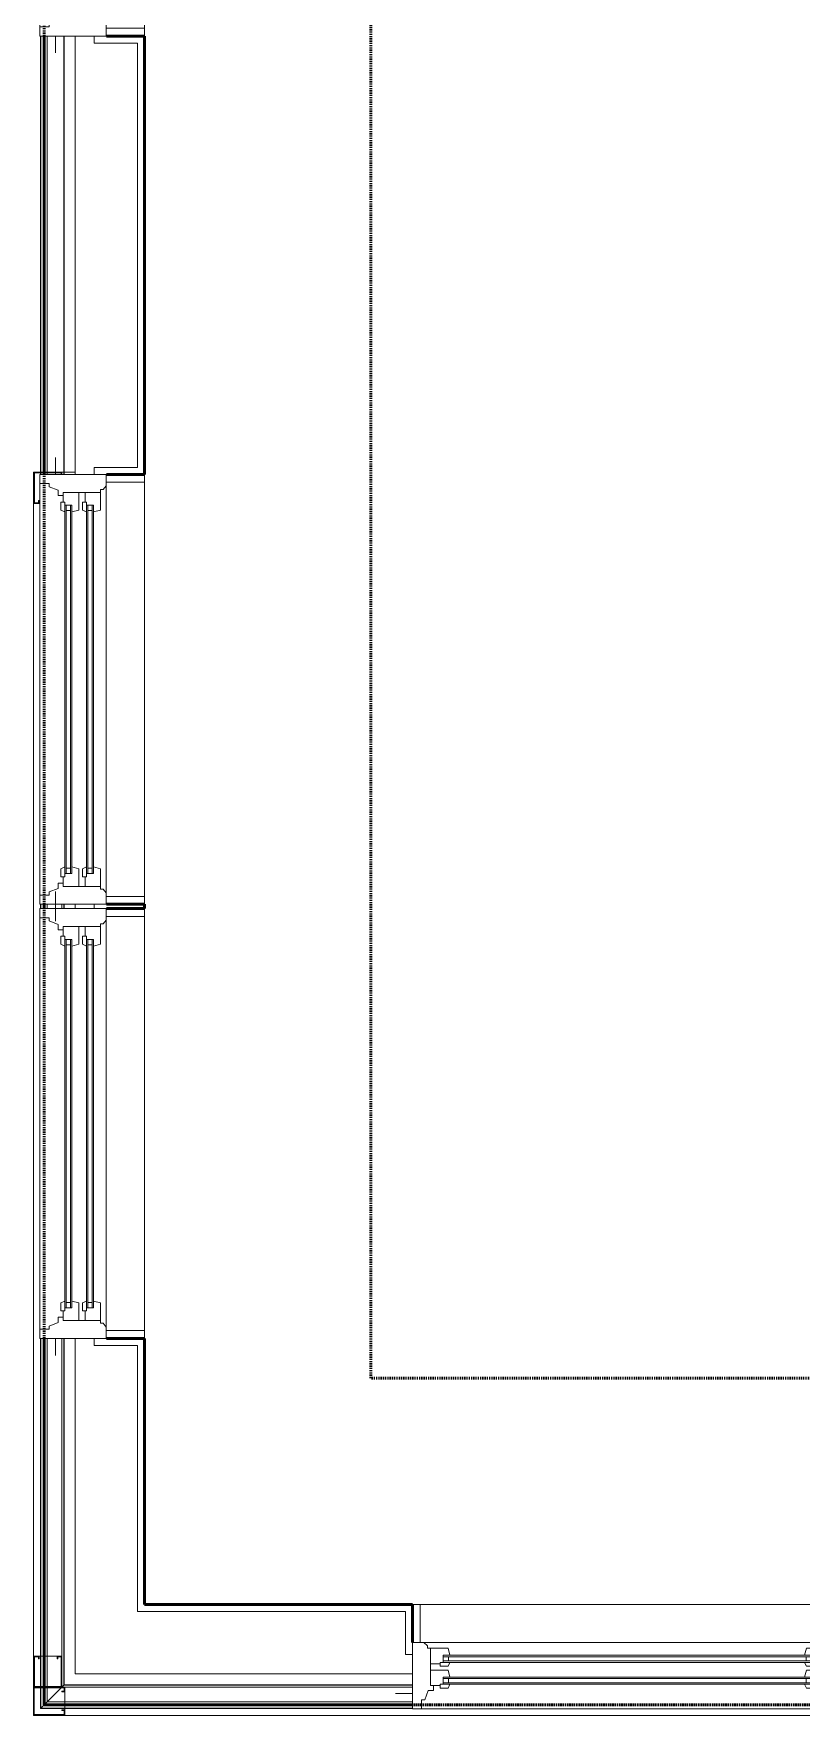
# Model space of a CAD drawing. Header units: inches. Extents: x -4218 to -1830, y 9767 to 12426.
# Drawn here: x -3861.7 to -3793.7, y 9979.3 to 10128 of the extents above; entities that cross this region are included whole.
import ezdxf

# ---------------------------------------------------------------- set-up
doc = ezdxf.new("R2010")
doc.units = ezdxf.units.IN
doc.header["$MEASUREMENT"] = 0
doc.linetypes.add('Dash 1_16_', pattern=[0.125, 0.0625, -0.0625])
for name, color, linetype, lineweight in [('A-GLAZ-1', 151, 'Continuous', 9), ('A-GLAZ-2', 151, 'Continuous', 20), ('A-GLAZ-CWMG', 51, 'Continuous', 9), ('A-WALL', 113, 'Continuous', 13), ('A-WALL-7', 113, 'Continuous', 9), ('A-WALL-8', 113, 'Continuous', 50), ('C-PROP-LINE-1', 91, 'Dash 1_16_', 50)]:
    doc.layers.add(name, color=color, linetype=linetype, lineweight=lineweight)

# ---------------------------------------------------------------- blocks, each defined once
blk = doc.blocks.new('Basic Wall _ EXT - FIBER CEMENT - LARGE - ___-2505168-BACKGROUND - RCP - 2ND FLOOR')
at = {"layer": 'A-WALL-7'}
for p, q in [((-3861.05, 10127.79), (-3861.05, 10089.01)), ((-3861.05, 10127.79), (-3861.05, 10089.01)), ((-3861.02, 10127.79), (-3861.02, 10089.01)), ((-3861.02, 10127.79), (-3861.02, 10089.01)), ((-3859, 10127.79), (-3859, 10089.01)), ((-3859, 10127.79), (-3859, 10089.01)), ((-3858.97, 10089.01), (-3858.97, 10127.79)), ((-3858.97, 10127.79), (-3858.97, 10089.2)), ((-3858.97, 10089.2), (-3858.97, 10089.01)), ((-3861.05, 10050.99), (-3861.05, 10050.61)), ((-3861.05, 10050.99), (-3861.05, 10050.61)), ((-3861.02, 10050.99), (-3861.02, 10050.61)), ((-3861.02, 10050.99), (-3861.02, 10050.61)), ((-3859, 10050.98), (-3859, 10050.61)), ((-3859, 10050.98), (-3859, 10050.61)), ((-3858.97, 10050.61), (-3858.97, 10050.99)), ((-3858.97, 10050.99), (-3858.97, 10050.61)), ((-3861.05, 10012.59), (-3861.05, 9979.87)), ((-3861.05, 10012.59), (-3861.05, 9979.87)), ((-3861.02, 10012.59), (-3861.02, 9979.9)), ((-3861.02, 10012.59), (-3861.02, 9979.9)), ((-3859, 10012.59), (-3859, 9981.91)), ((-3859, 10012.59), (-3859, 9981.91)), ((-3858.97, 9981.94), (-3858.97, 10012.59)), ((-3858.97, 10012.59), (-3858.97, 9981.94)), ((-3860.72, 9980.19), (-3858.97, 9981.94)), ((-3859, 9981.91), (-3860.72, 9980.19)), ((-3860.72, 9980.19), (-3861.02, 9979.9)), ((-3861.02, 9979.9), (-3860.72, 9980.19))]:
    blk.add_line(p, q, dxfattribs=at)
blk = doc.blocks.new('Window-Double_Hung-Andersen-400_Series-Tilt_Wash - DOUBLE HUNG - REVERSE COTTAGE - 2ND FLOOR-2888385-BACKGROUND - RCP - 2ND FLOOR')
at = {"layer": 'A-GLAZ-1'}
for p, q in [((-16.29, 2.5), (-15.7, 2.5)), ((-16.29, 2.12), (-15.7, 2.12)), ((-15.82, 2.5), (-15.82, 2.12)), ((-15.7, 2.62), (15.7, 2.62)), ((-15.7, 2.5), (15.7, 2.5)), ((-15.7, 2.12), (15.7, 2.12)), ((-15.7, 2), (15.7, 2)), ((16.29, 2.5), (15.7, 2.5)), ((16.29, 2.12), (15.7, 2.12)), ((15.82, 2.5), (15.82, 2.12)), ((-16.29, 0.56), (-15.7, 0.56)), ((-16.29, 0.19), (-15.7, 0.19)), ((-15.82, 0.56), (-15.82, 0.19)), ((-15.7, 0.69), (15.7, 0.69)), ((-15.7, 0.56), (15.7, 0.56)), ((-15.7, 0.19), (15.7, 0.19)), ((-15.7, 0.06), (15.7, 0.06)), ((16.29, 0.56), (15.7, 0.56)), ((16.29, 0.19), (15.7, 0.19)), ((15.82, 0.56), (15.82, 0.19)), ((18.95, -1.06), (-18.95, -1.06)), ((-18.95, -1.06), (-18.95, -4.44)), ((-18.32, -1.06), (-18.32, -4.44)), ((18.32, -1.06), (18.32, -4.44)), ((18.95, -4.44), (18.95, -1.06)), ((-19.01, -2.44), (-19.01, -3.94)), ((-19.01, -2.44), (-18.95, -2.44)), ((18.95, -2.44), (19.01, -2.44)), ((19.01, -3.94), (19.01, -2.44)), ((-19.01, -3.94), (-18.95, -3.94)), ((-18.95, -4.44), (18.95, -4.44)), ((18.95, -3.94), (19.01, -3.94))]:
    blk.add_line(p, q, dxfattribs=at)
at = {"layer": 'A-GLAZ-2'}
for p, q in [((19.01, 4.81), (-19.01, 4.81)), ((-19.01, 4.81), (-19.01, -1.06)), ((-18.2, 4.81), (-18.2, 4)), ((18.2, 4.81), (18.2, 4)), ((19.01, -1.06), (19.01, 4.81)), ((-19.01, 3.44), (-20.51, 3.44)), ((-18.2, 4), (-17.92, 4)), ((-17.92, 4), (-17.61, 3.19)), ((-17.61, 3.19), (-17.14, 3.19)), ((-17.14, 3.19), (-17.14, 2.75)), ((17.14, 3.19), (17.14, 2.75)), ((17.61, 3.19), (17.14, 3.19)), ((17.92, 4), (17.61, 3.19)), ((18.2, 4), (17.92, 4)), ((19.01, 3.44), (20.51, 3.44)), ((-17.42, 2.75), (-16.57, 2.75)), ((-17.42, 2.75), (-17.42, -0.56)), ((-15.86, 2.97), (-16.57, 2.97)), ((-16.57, 2.62), (-16.57, 2.97)), ((-15.7, 2.62), (-16.57, 2.62)), ((-16.29, 2.62), (-16.29, 2)), ((-15.7, 2), (-16.29, 2)), ((-15.86, 2.97), (-15.7, 2.62)), ((-15.86, 1.37), (-15.7, 2)), ((15.86, 2.97), (15.7, 2.62)), ((15.7, 2.62), (16.57, 2.62)), ((15.7, 2), (16.29, 2)), ((15.86, 1.37), (15.7, 2)), ((15.86, 2.97), (16.57, 2.97)), ((16.29, 2.62), (16.29, 2)), ((16.57, 2.62), (16.57, 2.97)), ((17.42, 2.75), (16.57, 2.75)), ((17.42, 2.75), (17.42, -0.56)), ((-17.42, 1.37), (-15.86, 1.37)), ((-17.42, 0.81), (-16.57, 0.81)), ((-15.86, 1.03), (-16.57, 1.03)), ((-16.57, 0.69), (-16.57, 1.03)), ((-15.7, 0.69), (-16.57, 0.69)), ((-16.29, 0.69), (-16.29, 0.06)), ((-15.7, 0.06), (-16.29, 0.06)), ((-15.86, 1.03), (-15.7, 0.69)), ((-15.86, -0.56), (-15.7, 0.06)), ((15.86, 1.03), (15.7, 0.69)), ((15.7, 0.69), (16.57, 0.69)), ((15.7, 0.06), (16.29, 0.06)), ((15.86, -0.56), (15.7, 0.06)), ((17.42, 1.37), (15.86, 1.37)), ((15.86, 1.03), (16.57, 1.03)), ((16.29, 0.69), (16.29, 0.06)), ((16.57, 0.69), (16.57, 1.03)), ((17.42, 0.81), (16.57, 0.81)), ((-19.01, -1.06), (19.01, -1.06)), ((-17.67, -0.78), (-18, -1.06)), ((-17.67, -0.78), (-17.67, -0.56)), ((-17.67, -0.56), (-15.86, -0.56)), ((17.67, -0.56), (15.86, -0.56)), ((17.67, -0.78), (17.67, -0.56)), ((17.67, -0.78), (18, -1.06))]:
    blk.add_line(p, q, dxfattribs=at)
blk = doc.blocks.new('Basic Wall _ EXT - FIBER CEMENT - LARGE - ___-2505169-BACKGROUND - RCP - 2ND FLOOR')
at = {"layer": 'A-WALL-7'}
for p, q in [((-3858.97, 9981.94), (-3860.72, 9980.19)), ((-3860.72, 9980.19), (-3859, 9981.91)), ((-3858.97, 9981.94), (-3828.14, 9981.94)), ((-3828.14, 9981.94), (-3858.97, 9981.94)), ((-3828.14, 9981.91), (-3858.97, 9981.91)), ((-3828.14, 9981.91), (-3858.97, 9981.91)), ((-3861.05, 9979.87), (-3828.14, 9979.87)), ((-3828.14, 9979.87), (-3861.05, 9979.87)), ((-3860.72, 9980.19), (-3861.02, 9979.9)), ((-3861.02, 9979.9), (-3860.72, 9980.19)), ((-3828.14, 9979.9), (-3861.02, 9979.9)), ((-3828.14, 9979.9), (-3861.02, 9979.9))]:
    blk.add_line(p, q, dxfattribs=at)
blk = doc.blocks.new('Window-Double_Hung-Andersen-400_Series-Tilt_Wash - DOUBLE HUNG - REVERSE COTTAGE - 2ND FLOOR-2888952-BACKGROUND - RCP - 2ND FLOOR')
at = {"layer": 'A-GLAZ-1'}
for p, q in [((-19.01, 3.94), (-19.01, 2.44)), ((-18.95, 3.94), (-19.01, 3.94)), ((-18.95, 4.44), (18.95, 4.44)), ((-18.95, 1.06), (-18.95, 4.44)), ((-18.32, 1.06), (-18.32, 4.44)), ((18.32, 1.06), (18.32, 4.44)), ((18.95, 4.44), (18.95, 1.06)), ((19.01, 3.94), (18.95, 3.94)), ((19.01, 2.44), (19.01, 3.94)), ((-18.95, 2.44), (-19.01, 2.44)), ((19.01, 2.44), (18.95, 2.44)), ((18.95, 1.06), (-18.95, 1.06)), ((-16.29, -0.19), (-15.7, -0.19)), ((-16.29, -0.56), (-15.7, -0.56)), ((-15.82, -0.56), (-15.82, -0.19)), ((-15.7, -0.06), (15.7, -0.06)), ((-15.7, -0.19), (15.7, -0.19)), ((-15.7, -0.56), (15.7, -0.56)), ((-15.7, -0.69), (15.7, -0.69)), ((16.29, -0.19), (15.7, -0.19)), ((16.29, -0.56), (15.7, -0.56)), ((15.82, -0.56), (15.82, -0.19)), ((-16.29, -2.13), (-15.7, -2.13)), ((-16.29, -2.5), (-15.7, -2.5)), ((-15.82, -2.5), (-15.82, -2.13)), ((-15.7, -2), (15.7, -2)), ((-15.7, -2.13), (15.7, -2.13)), ((-15.7, -2.5), (15.7, -2.5)), ((-15.7, -2.63), (15.7, -2.63)), ((16.29, -2.13), (15.7, -2.13)), ((16.29, -2.5), (15.7, -2.5)), ((15.82, -2.5), (15.82, -2.13))]:
    blk.add_line(p, q, dxfattribs=at)
at = {"layer": 'A-GLAZ-2'}
for p, q in [((-19.01, 1.06), (19.01, 1.06)), ((-19.01, -4.81), (-19.01, 1.06)), ((-17.67, 0.78), (-18, 1.06)), ((-17.67, 0.78), (-17.67, 0.56)), ((-17.67, 0.56), (-15.86, 0.56)), ((-17.42, -2.75), (-17.42, 0.56)), ((-15.86, 0.56), (-15.7, -0.06)), ((15.86, 0.56), (15.7, -0.06)), ((17.67, 0.56), (15.86, 0.56)), ((17.42, -2.75), (17.42, 0.56)), ((17.67, 0.78), (18, 1.06)), ((17.67, 0.78), (17.67, 0.56)), ((19.01, 1.06), (19.01, -4.81)), ((-17.42, -0.81), (-16.57, -0.81)), ((-17.42, -1.37), (-15.86, -1.37)), ((-16.57, -0.69), (-16.57, -1.03)), ((-15.7, -0.69), (-16.57, -0.69)), ((-15.86, -1.03), (-16.57, -1.03)), ((-16.29, -0.69), (-16.29, -0.06)), ((-15.7, -0.06), (-16.29, -0.06)), ((-15.86, -1.03), (-15.7, -0.69)), ((-15.86, -1.37), (-15.7, -2)), ((15.7, -0.06), (16.29, -0.06)), ((15.86, -1.03), (15.7, -0.69)), ((15.7, -0.69), (16.57, -0.69)), ((15.86, -1.37), (15.7, -2)), ((15.86, -1.03), (16.57, -1.03)), ((17.42, -1.37), (15.86, -1.37)), ((16.29, -0.69), (16.29, -0.06)), ((16.57, -0.69), (16.57, -1.03)), ((17.42, -0.81), (16.57, -0.81)), ((-17.42, -2.75), (-16.57, -2.75)), ((-17.14, -3.19), (-17.14, -2.75)), ((-16.57, -2.63), (-16.57, -2.97)), ((-15.7, -2.63), (-16.57, -2.63)), ((-15.86, -2.97), (-16.57, -2.97)), ((-16.29, -2.63), (-16.29, -2)), ((-15.7, -2), (-16.29, -2)), ((-15.86, -2.97), (-15.7, -2.63)), ((15.7, -2), (16.29, -2)), ((15.86, -2.97), (15.7, -2.63)), ((15.7, -2.63), (16.57, -2.63)), ((15.86, -2.97), (16.57, -2.97)), ((16.29, -2.63), (16.29, -2)), ((16.57, -2.63), (16.57, -2.97)), ((17.42, -2.75), (16.57, -2.75)), ((17.14, -3.19), (17.14, -2.75)), ((-19.01, -3.44), (-20.51, -3.44)), ((-18.2, -4), (-17.92, -4)), ((-18.2, -4.81), (-18.2, -4)), ((-17.92, -4), (-17.61, -3.19)), ((-17.61, -3.19), (-17.14, -3.19)), ((17.61, -3.19), (17.14, -3.19)), ((17.92, -4), (17.61, -3.19)), ((18.2, -4), (17.92, -4)), ((18.2, -4.81), (18.2, -4)), ((19.01, -3.44), (20.51, -3.44)), ((19.01, -4.81), (-19.01, -4.81))]:
    blk.add_line(p, q, dxfattribs=at)
blk = doc.blocks.new('Rectangular Mullion - Profile_Polycarbonate_Lower-1991599-BACKGROUND - RCP - 2ND FLOOR')
at = {"layer": 'A-GLAZ-CWMG'}
for p, q in [((-3858.91, 9981.75), (-3858.91, 9980.44)), ((-3828.14, 9981.75), (-3858.91, 9981.75)), ((-3754.46, 9981.75), (-3790.11, 9981.75)), ((-3754.46, 9980.19), (-3754.46, 9981.75)), ((-3858.91, 9980.44), (-3858.91, 9980.19)), ((-3858.91, 9980.19), (-3858.91, 9979.9)), ((-3858.91, 9979.87), (-3858.91, 9979.25)), ((-3754.46, 9979.9), (-3754.46, 9980.19)), ((-3754.46, 9979.25), (-3754.46, 9979.87)), ((-3858.91, 9979.25), (-3754.46, 9979.25))]:
    blk.add_line(p, q, dxfattribs=at)
blk = doc.blocks.new('Rectangular Mullion - Profile_Polycarbonate_right-V124-BACKGROUND - RCP - 2ND FLOOR')
at = {"layer": 'A-GLAZ-CWMG'}
for p, q in [((-2.75, 0.79), (-2.75, 1.29)), ((-2.75, 1.29), (0, 1.29)), ((-2.5, 0.79), (-2.75, 0.79)), ((-0.06, 1.22), (-2.69, 1.22)), ((-2.69, 1.22), (-2.69, 0.85)), ((-2.69, 0.85), (-2.5, 0.85)), ((-2.5, 0.85), (-2.5, 0.79)), ((-0.06, -1.15), (-0.06, 1.22)), ((0, 1.29), (0, -1.21)), ((-2.75, -1.21), (-2.75, -0.79)), ((-2.75, -0.79), (-2.5, -0.79)), ((-1.19, -1.21), (-2.75, -1.21)), ((-2.5, -0.85), (-2.69, -0.85)), ((-2.69, -0.85), (-2.69, -1.15)), ((-2.69, -1.15), (-1.19, -1.15)), ((-2.5, -0.79), (-2.5, -0.85)), ((-1.18, -1.15), (-0.94, -1.15)), ((-0.94, -1.21), (-1.18, -1.21)), ((-0.94, -1.15), (-0.64, -1.15)), ((-0.64, -1.21), (-0.94, -1.21)), ((-0.61, -1.15), (-0.06, -1.15)), ((0, -1.21), (-0.61, -1.21))]:
    blk.add_line(p, q, dxfattribs=at)
blk = doc.blocks.new('Window-Double_Hung-Andersen-400_Series-Tilt_Wash - DOUBLE HUNG - REVERSE COTTAGE - 2ND FLOOR-V122-BACKGROUND - RCP - 2ND FLOOR')
at = {"layer": 'A-GLAZ-1'}
for p, q in [((-16.29, 2.5), (-15.7, 2.5)), ((-16.29, 2.12), (-15.7, 2.12)), ((-15.82, 2.5), (-15.82, 2.12)), ((-15.7, 2.62), (15.7, 2.62)), ((-15.7, 2.5), (15.7, 2.5)), ((-15.7, 2.12), (15.7, 2.12)), ((-15.7, 2), (15.7, 2)), ((16.29, 2.5), (15.7, 2.5)), ((16.29, 2.12), (15.7, 2.12)), ((15.82, 2.5), (15.82, 2.12)), ((-16.29, 0.56), (-15.7, 0.56)), ((-16.29, 0.19), (-15.7, 0.19)), ((-15.82, 0.56), (-15.82, 0.19)), ((-15.7, 0.69), (15.7, 0.69)), ((-15.7, 0.56), (15.7, 0.56)), ((-15.7, 0.19), (15.7, 0.19)), ((-15.7, 0.06), (15.7, 0.06)), ((16.29, 0.56), (15.7, 0.56)), ((16.29, 0.19), (15.7, 0.19)), ((15.82, 0.56), (15.82, 0.19)), ((18.95, -1.06), (-18.95, -1.06)), ((-18.95, -1.06), (-18.95, -4.44)), ((-18.32, -1.06), (-18.32, -4.44)), ((18.32, -1.06), (18.32, -4.44)), ((18.95, -4.44), (18.95, -1.06)), ((-19.01, -2.44), (-19.01, -3.94)), ((-19.01, -2.44), (-18.95, -2.44)), ((18.95, -2.44), (19.01, -2.44)), ((19.01, -3.94), (19.01, -2.44)), ((-19.01, -3.94), (-18.95, -3.94)), ((-18.95, -4.44), (18.95, -4.44)), ((18.95, -3.94), (19.01, -3.94))]:
    blk.add_line(p, q, dxfattribs=at)
at = {"layer": 'A-GLAZ-2'}
for p, q in [((19.01, 4.81), (-19.01, 4.81)), ((-19.01, 4.81), (-19.01, -1.06)), ((-18.2, 4.81), (-18.2, 4)), ((18.2, 4.81), (18.2, 4)), ((19.01, -1.06), (19.01, 4.81)), ((-19.01, 3.44), (-20.51, 3.44)), ((-18.2, 4), (-17.92, 4)), ((-17.92, 4), (-17.61, 3.19)), ((-17.61, 3.19), (-17.14, 3.19)), ((-17.14, 3.19), (-17.14, 2.75)), ((17.14, 3.19), (17.14, 2.75)), ((17.61, 3.19), (17.14, 3.19)), ((17.92, 4), (17.61, 3.19)), ((18.2, 4), (17.92, 4)), ((19.01, 3.44), (20.34, 3.44)), ((-17.42, 2.75), (-16.57, 2.75)), ((-17.42, 2.75), (-17.42, -0.56)), ((-15.86, 2.97), (-16.57, 2.97)), ((-16.57, 2.62), (-16.57, 2.97)), ((-15.7, 2.62), (-16.57, 2.62)), ((-16.29, 2.62), (-16.29, 2)), ((-15.7, 2), (-16.29, 2)), ((-15.86, 2.97), (-15.7, 2.62)), ((-15.86, 1.37), (-15.7, 2)), ((15.86, 2.97), (15.7, 2.62)), ((15.7, 2.62), (16.57, 2.62)), ((15.7, 2), (16.29, 2)), ((15.86, 1.37), (15.7, 2)), ((15.86, 2.97), (16.57, 2.97)), ((16.29, 2.62), (16.29, 2)), ((16.57, 2.62), (16.57, 2.97)), ((17.42, 2.75), (16.57, 2.75)), ((17.42, 2.75), (17.42, -0.56)), ((-17.42, 1.37), (-15.86, 1.37)), ((-17.42, 0.81), (-16.57, 0.81)), ((-15.86, 1.03), (-16.57, 1.03)), ((-16.57, 0.69), (-16.57, 1.03)), ((-15.7, 0.69), (-16.57, 0.69)), ((-16.29, 0.69), (-16.29, 0.06)), ((-15.7, 0.06), (-16.29, 0.06)), ((-15.86, 1.03), (-15.7, 0.69)), ((-15.86, -0.56), (-15.7, 0.06)), ((15.86, 1.03), (15.7, 0.69)), ((15.7, 0.69), (16.57, 0.69)), ((15.7, 0.06), (16.29, 0.06)), ((15.86, -0.56), (15.7, 0.06)), ((17.42, 1.37), (15.86, 1.37)), ((15.86, 1.03), (16.57, 1.03)), ((16.29, 0.69), (16.29, 0.06)), ((16.57, 0.69), (16.57, 1.03)), ((17.42, 0.81), (16.57, 0.81)), ((-19.01, -1.06), (19.01, -1.06)), ((-17.67, -0.78), (-18, -1.06)), ((-17.67, -0.78), (-17.67, -0.56)), ((-17.67, -0.56), (-15.86, -0.56)), ((17.67, -0.56), (15.86, -0.56)), ((17.67, -0.78), (17.67, -0.56)), ((17.67, -0.78), (18, -1.06))]:
    blk.add_line(p, q, dxfattribs=at)
blk = doc.blocks.new('Rectangular Mullion - Profile_Polycarbonate_Lower-1991537-BACKGROUND - RCP - 2ND FLOOR')
at = {"layer": 'A-GLAZ-CWMG'}
for p, q in [((-3861.1, 10086.45), (-3861.66, 10086.45)), ((-3861.66, 9984.5), (-3861.66, 10086.45)), ((-3859.16, 10050.99), (-3859.16, 10050.61)), ((-3859.16, 10012.59), (-3859.16, 9984.5)), ((-3861.66, 9984.5), (-3861.05, 9984.5)), ((-3861.02, 9984.5), (-3860.72, 9984.5)), ((-3860.72, 9984.5), (-3860.51, 9984.5)), ((-3860.47, 9984.5), (-3859.16, 9984.5))]:
    blk.add_line(p, q, dxfattribs=at)
blk = doc.blocks.new('Rectangular Mullion - Profile_Polycarbonate_Upper and left-2704914-BACKGROUND - RCP - 2ND FLOOR')
at = {"layer": 'A-GLAZ-CWMG'}
for p, q in [((0, 1.21), (-0.19, 1.21)), ((-0.19, 1.15), (-0.06, 1.15)), ((-0.06, 1.15), (-0.06, -0.35)), ((0, -0.35), (0, 1.21)), ((-2.5, -0.79), (-2.75, -0.79)), ((-2.75, -0.79), (-2.75, -1.29)), ((-2.75, -1.29), (0, -1.29)), ((-2.69, -1.22), (-2.69, -0.85)), ((-2.69, -0.85), (-2.5, -0.85)), ((-0.06, -1.22), (-2.69, -1.22)), ((-2.5, -0.85), (-2.5, -0.79)), ((-0.06, -0.35), (-0.06, -0.64)), ((-0.06, -0.67), (-0.06, -1.22)), ((0, -0.64), (0, -0.35)), ((0, -1.29), (0, -0.67))]:
    blk.add_line(p, q, dxfattribs=at)
blk = doc.blocks.new('Rectangular Mullion - Profile_Polycarbonate_right-V126-BACKGROUND - RCP - 2ND FLOOR')
at = {"layer": 'A-GLAZ-CWMG'}
for p, q in [((-2.75, 0.79), (-2.75, 1.21)), ((-2.75, 1.21), (0, 1.21)), ((-2.5, 0.79), (-2.75, 0.79)), ((-0.06, 1.15), (-2.69, 1.15)), ((-2.69, 1.15), (-2.69, 0.85)), ((-2.69, 0.85), (-2.5, 0.85)), ((-2.5, 0.85), (-2.5, 0.79)), ((-0.06, -0.1), (-0.06, 1.15)), ((0, 1.21), (0, -0.1)), ((-2.75, -1.29), (-2.75, -0.79)), ((-2.75, -0.79), (-2.5, -0.79)), ((0, -1.29), (-2.75, -1.29)), ((-2.5, -0.85), (-2.69, -0.85)), ((-2.69, -0.85), (-2.69, -1.22)), ((-2.69, -1.22), (-0.06, -1.22)), ((-2.5, -0.79), (-2.5, -0.85)), ((-0.06, -0.35), (-0.06, -0.11)), ((-0.06, -0.64), (-0.06, -0.35)), ((-0.06, -1.22), (-0.06, -0.67)), ((0, -0.11), (0, -0.35)), ((0, -0.35), (0, -0.64)), ((0, -0.67), (0, -1.29))]:
    blk.add_line(p, q, dxfattribs=at)
blk = doc.blocks.new('Family - ___-2835860-BACKGROUND - RCP - 2ND FLOOR')
at = {"layer": 'C-PROP-LINE-1'}
for p, q in [((-3860.72, 9980.19), (-3860.72, 11434.39)), ((-2636.92, 9980.19), (-3860.72, 9980.19))]:
    blk.add_line(p, q, dxfattribs=at)
blk = doc.blocks.new('Family - ___-2835903-BACKGROUND - RCP - 2ND FLOOR')
at = {"layer": 'C-PROP-LINE-1'}
for p, q in [((-3831.82, 10009.09), (-3831.82, 12089.69)), ((-2096.45, 10009.09), (-3831.82, 10009.09))]:
    blk.add_line(p, q, dxfattribs=at)
blk = doc.blocks.new('Family - ___-2835932-BACKGROUND - RCP - 2ND FLOOR')
at = {"layer": 'C-PROP-LINE-1'}
for p, q in [((-3860.72, 9980.19), (-3860.72, 12118.59)), ((-2067.55, 9980.19), (-3860.72, 9980.19))]:
    blk.add_line(p, q, dxfattribs=at)

msp = doc.modelspace()

# ---------------------------------------------------------------- linework, layer by layer
at = {"layer": 'A-WALL'}
for p, q in [((-3860.47, 10089.01), (-3860.47, 10127.79)), ((-3858.97, 10089.01), (-3858.97, 10127.79)), ((-3857.97, 10089.01), (-3857.97, 10127.79)), ((-3856.29, 10127.17), (-3856.29, 10127.79)), ((-3856.29, 10127.17), (-3852.47, 10127.17)), ((-3852.47, 10127.17), (-3852.47, 10089.64)), ((-3856.29, 10089.01), (-3856.29, 10089.64)), ((-3852.47, 10089.64), (-3856.29, 10089.64)), ((-3860.47, 10050.61), (-3860.47, 10050.99)), ((-3858.97, 10050.61), (-3858.97, 10050.99)), ((-3857.97, 10050.61), (-3857.97, 10050.99)), ((-3856.29, 10050.61), (-3856.29, 10050.99)), ((-3860.47, 9980.44), (-3860.47, 10012.59)), ((-3858.97, 9981.94), (-3858.97, 10012.59)), ((-3857.97, 9982.94), (-3857.97, 10012.59)), ((-3856.29, 10011.97), (-3856.29, 10012.59)), ((-3856.29, 10011.97), (-3852.47, 10011.97)), ((-3852.47, 10011.97), (-3852.47, 9988.44)), ((-3852.47, 9988.44), (-3828.76, 9988.44)), ((-3828.76, 9988.44), (-3828.76, 9984.63)), ((-3828.14, 9984.63), (-3828.76, 9984.63)), ((-3857.97, 9982.94), (-3828.14, 9982.94)), ((-3828.14, 9981.94), (-3858.97, 9981.94)), ((-3828.14, 9980.44), (-3860.47, 9980.44))]:
    msp.add_line(p, q, dxfattribs=at)
at = {"layer": 'A-WALL-7'}
for p, q in [((-3851.85, 10127.79), (-3851.85, 10127.85)), ((-3857.98, 10089.2), (-3860.72, 10089.2)), ((-3851.85, 10089.01), (-3851.85, 10088.95)), ((-3851.85, 10050.55), (-3851.85, 10051.05)), ((-3858.97, 10012.59), (-3858.97, 9981.94)), ((-3851.85, 10012.65), (-3851.85, 10012.59)), ((-3851.85, 9989.06), (-3851.85, 10012.65)), ((-3828.07, 9989.06), (-3851.85, 9989.06)), ((-3858.97, 9981.94), (-3858.97, 9981.94))]:
    msp.add_line(p, q, dxfattribs=at)
at = {"layer": 'A-WALL-8'}
for p, q in [((-3860.72, 10089.01), (-3860.72, 10127.79)), ((-3855.22, 10127.79), (-3851.85, 10127.79)), ((-3851.85, 10127.79), (-3851.85, 10089.01)), ((-3851.85, 10089.01), (-3855.22, 10089.01)), ((-3860.72, 10050.61), (-3860.72, 10050.99)), ((-3855.22, 10050.99), (-3851.85, 10050.99)), ((-3851.85, 10050.61), (-3855.22, 10050.61)), ((-3851.85, 10050.99), (-3851.85, 10050.61)), ((-3860.72, 9980.19), (-3860.72, 10012.59)), ((-3855.22, 10012.59), (-3851.85, 10012.59)), ((-3851.85, 10012.59), (-3851.85, 9989.06)), ((-3851.85, 9989.06), (-3828.14, 9989.06)), ((-3828.14, 9989.06), (-3828.14, 9985.69)), ((-3828.14, 9980.19), (-3860.72, 9980.19))]:
    msp.add_line(p, q, dxfattribs=at)

# ---------------------------------------------------------------- block references
at = {"layer": 'A-GLAZ-1', "rotation": 89.99999999999991}
for name, p in [('Window-Double_Hung-Andersen-400_Series-Tilt_Wash - DOUBLE HUNG - REVERSE COTTAGE - 2ND FLOOR-V122-BACKGROUND - RCP - 2ND FLOOR', (-3856.29, 10146.8)), ('Window-Double_Hung-Andersen-400_Series-Tilt_Wash - DOUBLE HUNG - REVERSE COTTAGE - 2ND FLOOR-2888385-BACKGROUND - RCP - 2ND FLOOR', (-3856.29, 10070)), ('Window-Double_Hung-Andersen-400_Series-Tilt_Wash - DOUBLE HUNG - REVERSE COTTAGE - 2ND FLOOR-2888385-BACKGROUND - RCP - 2ND FLOOR', (-3856.29, 10031.6))]:
    msp.add_blockref(name, p, dxfattribs=at)
at = {"layer": 'A-GLAZ-1'}
msp.add_blockref('Window-Double_Hung-Andersen-400_Series-Tilt_Wash - DOUBLE HUNG - REVERSE COTTAGE - 2ND FLOOR-2888952-BACKGROUND - RCP - 2ND FLOOR', (-3809.12, 9984.63), dxfattribs=at)
at = {"layer": 'A-GLAZ-CWMG', "extrusion": (0, 0, -1), "rotation": 90.00000000000841}
msp.add_blockref('Rectangular Mullion - Profile_Polycarbonate_Upper and left-2704914-BACKGROUND - RCP - 2ND FLOOR', (3860.37, 10089.2), dxfattribs=at)
at = {"layer": 'A-GLAZ-CWMG'}
for name in ['Rectangular Mullion - Profile_Polycarbonate_Lower-1991537-BACKGROUND - RCP - 2ND FLOOR', 'Rectangular Mullion - Profile_Polycarbonate_Lower-1991599-BACKGROUND - RCP - 2ND FLOOR']:
    msp.add_blockref(name, (0, 0), dxfattribs=at)
for name, p, rotation in [('Rectangular Mullion - Profile_Polycarbonate_right-V126-BACKGROUND - RCP - 2ND FLOOR', (-3860.37, 9981.75), 269.9999999999916), ('Rectangular Mullion - Profile_Polycarbonate_right-V124-BACKGROUND - RCP - 2ND FLOOR', (-3861.66, 9980.54), 180)]:
    msp.add_blockref(name, p, dxfattribs=dict(at, rotation=rotation))
at = {"layer": 'A-WALL-7'}
for name in ['Basic Wall _ EXT - FIBER CEMENT - LARGE - ___-2505168-BACKGROUND - RCP - 2ND FLOOR', 'Basic Wall _ EXT - FIBER CEMENT - LARGE - ___-2505169-BACKGROUND - RCP - 2ND FLOOR']:
    msp.add_blockref(name, (0, 0), dxfattribs=at)
at = {"layer": 'C-PROP-LINE-1'}
for name in ['Family - ___-2835860-BACKGROUND - RCP - 2ND FLOOR', 'Family - ___-2835932-BACKGROUND - RCP - 2ND FLOOR', 'Family - ___-2835903-BACKGROUND - RCP - 2ND FLOOR']:
    msp.add_blockref(name, (0, 0), dxfattribs=at)

doc.saveas('drawing.dxf')
